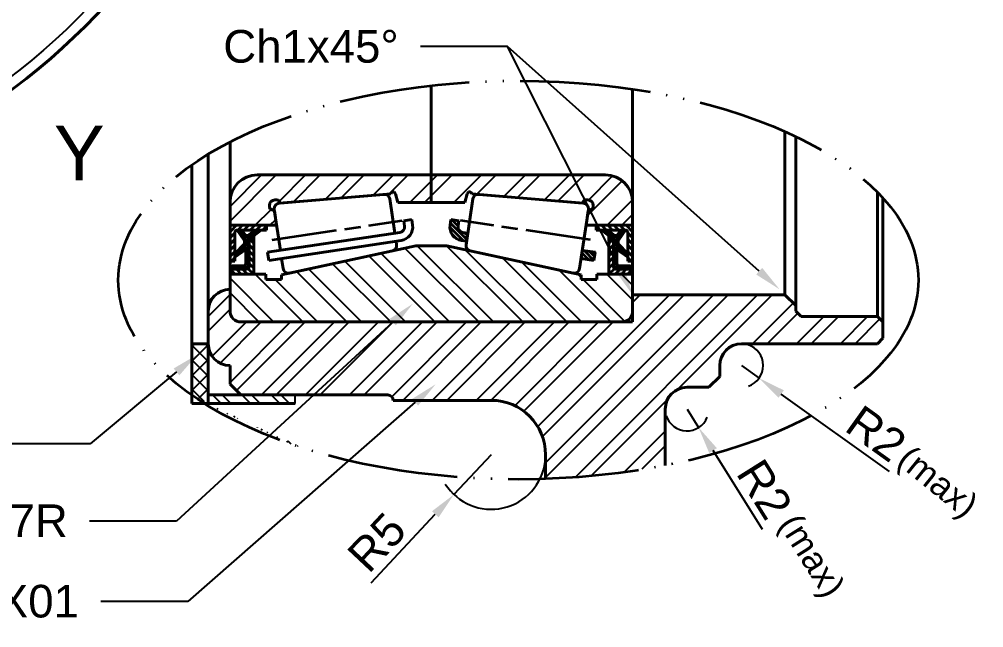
# Model space of a CAD drawing. Header units: millimetres. Extents: x 2471 to 2829, y 1129 to 1382.
# Drawn here: x 2617.5 to 2706.2, y 1185.1 to 1241 of the extents above; entities that cross this region are included whole.
import ezdxf
from ezdxf import colors
from ezdxf.entities.mleader import LeaderData, LeaderLine
from ezdxf.math import Vec2, Vec3

# ---------------------------------------------------------------- set-up
doc = ezdxf.new("R2010")
doc.units = ezdxf.units.MM
for name, pattern in [('ACAD_ISO02W100', [15, 12, -3]), ('ACAD_ISO04W100', [30, 24, -3, 0, -3]), ('ACAD_ISO05W100', [33, 24, -3, 0, -3, 0, -3]), ('AM_ISO08W050x2', [9, 6, -0.75, 1.5, -0.75])]:
    doc.linetypes.add(name, pattern=pattern)
for name, color, linetype, lineweight in [('AM_0', 7, 'Continuous', 40), ('AM_4', 1, 'ACAD_ISO04W100', 25), ('AM_5', 3, 'Continuous', 25), ('AM_7', 4, 'Continuous', 35), ('AM_8', 40, 'ACAD_ISO02W100', 35), ('AM_BOR', 2, 'ACAD_ISO05W100', 35)]:
    doc.layers.add(name, color=color, linetype=linetype, lineweight=lineweight)
doc.styles.get("Standard").update_dxf_attribs({"font": 'arial.ttf'})
doc.dimstyles.new('ISO-25', dxfattribs={"dimtxt": 3, "dimasz": 2.5, "dimexe": 1.25, "dimexo": 0.625, "dimtad": 1, "dimtxsty": 'Standard', "dimcen": 2.5, "dimadec": 0, "dimazin": 0, "dimtfac": 1, "dimtmove": 0, "dimatfit": 3, "dimfxl": 1, "dimarcsym": 0})
pattern_1 = [(225, (3932.813, -1777.3564), (2.0205576, -2.0205576), []), (225, (3931.4658, -1777.3564), (2.0205576, -2.0205576), [])]

# ---------------------------------------------------------------- blocks, each defined once
blk = doc.blocks.new('*D26')
at = {"layer": 'AM_5', "color": 0, "lineweight": -2, "transparency": 16777216}
for p, q in [((2660.892, 1200.976), (2657.469, 1197.331)), ((2649.864, 1189.232), (2655.758, 1195.509))]:
    blk.add_line(p, q, dxfattribs=at)
blk.add_arc((2660.892, 1200.976), 5, 212.47745, 352.83803, dxfattribs=at)
at = {"layer": 'AM_5', "color": 0, "transparency": 16777216}
blk.add_solid([(2655.454, 1195.794), (2656.062, 1195.224), (2657.469, 1197.331)], dxfattribs=at)
at = {"layer": 'Defpoints', "color": 0, "transparency": 16777216}
for p in [(2660.892, 1200.976), (2657.469, 1197.331)]:
    blk.add_point(p, dxfattribs=at)
at = {"layer": 'AM_5', "color": 0, "transparency": 16777216, "insert": (2650.388, 1192.931), "char_height": 3, "attachment_point": 5, "rotation": 46.8014}
blk.add_mtext('R5', dxfattribs=at)
blk = doc.blocks.new('*D27')
at = {"layer": 'AM_5', "color": 0, "lineweight": -2, "transparency": 16777216}
for p, q in [((2678.892, 1205.176), (2679.954, 1203.482)), ((2685.828, 1194.113), (2681.282, 1201.363))]:
    blk.add_line(p, q, dxfattribs=at)
blk.add_arc((2678.892, 1205.176), 2, 197.90493, 337.89409, dxfattribs=at)
at = {"layer": 'AM_5', "color": 0, "transparency": 16777216}
blk.add_solid([(2681.635, 1201.585), (2680.929, 1201.142), (2679.954, 1203.482)], dxfattribs=at)
at = {"layer": 'Defpoints', "color": 0, "transparency": 16777216}
for p in [(2678.892, 1205.176), (2679.954, 1203.482)]:
    blk.add_point(p, dxfattribs=at)
at = {"layer": 'AM_5', "color": 0, "transparency": 16777216, "insert": (2686.025, 1197.811), "char_height": 3, "attachment_point": 5, "rotation": 302.08423}
blk.add_mtext('R2', dxfattribs=at)
blk = doc.blocks.new('*D28')
at = {"layer": 'AM_5', "color": 0, "lineweight": -2, "transparency": 16777216}
for p, q in [((2683.892, 1209.176), (2685.519, 1208.013)), ((2697.51, 1199.435), (2687.552, 1206.558))]:
    blk.add_line(p, q, dxfattribs=at)
blk.add_arc((2683.892, 1209.176), 2, 288.61443, 72.09507, dxfattribs=at)
at = {"layer": 'AM_5', "color": 0, "transparency": 16777216}
blk.add_solid([(2687.795, 1206.897), (2687.31, 1206.219), (2685.519, 1208.013)], dxfattribs=at)
at = {"layer": 'Defpoints', "color": 0, "transparency": 16777216}
for p in [(2683.892, 1209.176), (2685.519, 1208.013)]:
    blk.add_point(p, dxfattribs=at)
at = {"layer": 'AM_5', "color": 0, "transparency": 16777216, "insert": (2696.287, 1202.931), "char_height": 3, "attachment_point": 5, "rotation": 324.42429}
blk.add_mtext('R2', dxfattribs=at)

msp = doc.modelspace()

# ---------------------------------------------------------------- hatches: boundary and pattern name
at = {"layer": 'AM_5'}
h = msp.add_hatch(dxfattribs=at)
h.set_pattern_fill('ANSI32', color=1, scale=0.3, angle=180)
h.set_pattern_definition([(225, (3996.4278, -1854.55), (2.0205576, -2.0205576), []), (225, (3995.0807, -1854.55), (2.0205576, -2.0205576), [])])
edge = h.paths.add_edge_path()
edge.add_line((2698.181, 1256.252), (2698.181, 1255.401))
edge.add_line((2698.181, 1255.401), (2701.681, 1252.951))
edge.add_line((2701.681, 1252.951), (2701.681, 1250.552))
edge.add_line((2701.681, 1250.552), (2702.681, 1249.552))
edge.add_line((2702.681, 1249.552), (2716.181, 1249.552))
edge.add_arc((2716.181, 1249.052), 0.5, 0, 90, ccw=False)
edge.add_line((2716.681, 1249.052), (2725.681, 1249.052))
edge.add_arc((2725.681, 1244.052), 5, 0, 90, ccw=False)
edge.add_line((2730.681, 1244.052), (2730.681, 1241.838))
edge.add_ellipse((2728.179, 1260.1), major_axis=(36.764, 0), ratio=0.497884, start_angle=273.9019, end_angle=291.54662)
edge.add_line((2741.681, 1243.075), (2741.681, 1248.252))
edge.add_arc((2743.681, 1248.252), 2, 90, 180, ccw=False)
edge.add_line((2743.681, 1250.252), (2745.681, 1250.252))
edge.add_line((2745.681, 1250.252), (2746.681, 1251.252))
edge.add_line((2746.681, 1251.252), (2746.681, 1252.252))
edge.add_arc((2748.681, 1252.252), 2, 90, 180, ccw=False)
edge.add_line((2748.681, 1254.252), (2761.181, 1254.252))
edge.add_line((2761.181, 1254.252), (2761.681, 1254.752))
edge.add_line((2761.681, 1254.752), (2761.681, 1256.252))
edge.add_line((2761.681, 1256.252), (2761.181, 1256.752))
edge.add_line((2761.181, 1256.752), (2754.181, 1256.752))
edge.add_line((2754.181, 1256.752), (2753.681, 1257.252))
edge.add_line((2753.681, 1257.252), (2753.681, 1257.752))
edge.add_line((2753.681, 1257.752), (2752.681, 1258.752))
edge.add_line((2752.681, 1258.752), (2739.681, 1258.752))
edge.add_line((2739.681, 1258.752), (2738.681, 1257.752))
edge.add_line((2738.681, 1257.752), (2738.681, 1257.052))
edge.add_arc((2737.881, 1257.052), 0.8, -90, 0, ccw=False)
edge.add_line((2737.881, 1256.252), (2698.181, 1256.252))
h.paths.add_polyline_path([(2735.181, 1225.752), (2734.431, 1226.502), (2733.681, 1225.752), (2732.931, 1226.502), (2732.181, 1225.752), (2731.431, 1226.502), (2730.681, 1225.752), (2730.681, 1223.752), (2731.681, 1222.752), (2740.681, 1222.752), (2741.681, 1223.752), (2741.681, 1226.252), (2741.181, 1225.752), (2740.431, 1226.502), (2739.681, 1225.752), (2738.931, 1226.502), (2738.181, 1225.752), (2737.431, 1226.502), (2736.681, 1225.752), (2735.931, 1226.502)])
edge = h.paths.add_edge_path()
edge.add_ellipse((2728.179, 1260.1), major_axis=(36.764, 0), ratio=0.497884, start_angle=273.9019, end_angle=291.54662, ccw=False)
edge.add_line((2730.681, 1241.838), (2730.681, 1239.752))
edge.add_line((2730.681, 1239.752), (2731.431, 1239.002))
edge.add_line((2731.431, 1239.002), (2732.181, 1239.752))
edge.add_line((2732.181, 1239.752), (2732.931, 1239.002))
edge.add_line((2732.931, 1239.002), (2733.681, 1239.752))
edge.add_line((2733.681, 1239.752), (2734.431, 1239.002))
edge.add_line((2734.431, 1239.002), (2735.181, 1239.752))
edge.add_line((2735.181, 1239.752), (2735.931, 1239.002))
edge.add_line((2735.931, 1239.002), (2736.681, 1239.752))
edge.add_line((2736.681, 1239.752), (2737.431, 1239.002))
edge.add_line((2737.431, 1239.002), (2738.181, 1239.752))
edge.add_line((2738.181, 1239.752), (2738.931, 1239.002))
edge.add_line((2738.931, 1239.002), (2739.681, 1239.752))
edge.add_line((2739.681, 1239.752), (2740.431, 1239.002))
edge.add_line((2740.431, 1239.002), (2741.181, 1239.752))
edge.add_line((2741.181, 1239.752), (2741.681, 1239.252))
edge.add_line((2741.681, 1239.252), (2741.681, 1243.075))
h.paths.add_polyline_path([(2737.881, 1309.252, -0.414214), (2738.681, 1308.452), (2738.681, 1307.752), (2739.681, 1306.752), (2752.681, 1306.752), (2753.681, 1307.752), (2753.681, 1308.252), (2754.181, 1308.752), (2761.181, 1308.752), (2761.681, 1309.252), (2761.681, 1310.752), (2761.181, 1311.252), (2748.681, 1311.252, -0.414214), (2746.681, 1313.252), (2746.681, 1314.252), (2745.681, 1315.252), (2743.681, 1315.252, -0.414214), (2741.681, 1317.252), (2741.681, 1329.752), (2741.181, 1330.252), (2740.681, 1329.752), (2740.181, 1330.252), (2739.681, 1329.752), (2739.181, 1330.252), (2738.681, 1329.752), (2738.181, 1330.252), (2737.681, 1329.752), (2737.181, 1330.252), (2736.681, 1329.752), (2736.181, 1330.252), (2735.681, 1329.752), (2735.181, 1330.252), (2734.681, 1329.752), (2734.181, 1330.252), (2733.681, 1329.752), (2733.181, 1330.252), (2732.681, 1329.752), (2732.181, 1330.252), (2731.681, 1329.752), (2731.181, 1330.252), (2730.681, 1329.752), (2730.681, 1321.452, -0.414214), (2725.681, 1316.452), (2716.681, 1316.452, -0.414214), (2716.181, 1315.952), (2702.681, 1315.952), (2701.681, 1314.952), (2701.681, 1312.552), (2698.181, 1310.102), (2698.181, 1309.252)])
h.paths.add_polyline_path([(2731.681, 1342.752), (2730.681, 1341.752), (2730.681, 1335.752), (2731.181, 1335.252), (2731.681, 1335.752), (2732.181, 1335.252), (2732.681, 1335.752), (2733.181, 1335.252), (2733.681, 1335.752), (2734.181, 1335.252), (2734.681, 1335.752), (2735.181, 1335.252), (2735.681, 1335.752), (2736.181, 1335.252), (2736.681, 1335.752), (2737.181, 1335.252), (2737.681, 1335.752), (2738.181, 1335.252), (2738.681, 1335.752), (2739.181, 1335.252), (2739.681, 1335.752), (2740.181, 1335.252), (2740.681, 1335.752), (2741.181, 1335.252), (2741.681, 1335.752), (2741.681, 1341.752), (2740.681, 1342.752)])
h = msp.add_hatch(dxfattribs=at)
h.set_pattern_fill('ANSI32', color=4, scale=0.3, angle=180)
h.set_pattern_definition(pattern_1)
h.paths.add_polyline_path([(2636.892, 1224.176), (2636.892, 1222.059), (2641.175, 1222.059), (2640.979, 1223.368), (2640.652, 1223.527, -0.287494), (2640.511, 1223.752), (2640.511, 1223.879, -0.411318), (2641.006, 1224.379), (2641.182, 1224.381, -0.261832), (2641.397, 1224.263), (2641.507, 1224.085), (2651.037, 1224.897), (2651.668, 1224.951), (2651.708, 1225.001, -0.534875), (2651.966, 1225.102, -0.213795), (2652.095, 1224.943), (2652.304, 1224.162), (2652.326, 1224.141), (2655.392, 1224.141), (2655.392, 1226.676), (2639.392, 1226.676, 0.414214)])
h.paths.add_polyline_path([(2655.392, 1226.676), (2655.392, 1224.141), (2658.474, 1224.141), (2658.689, 1224.943, -0.205742), (2658.811, 1225.098), (2658.818, 1225.102, -0.534875), (2659.076, 1225.001), (2659.116, 1224.951), (2669.277, 1224.085), (2669.387, 1224.263, -0.261832), (2669.602, 1224.381), (2669.778, 1224.379, -0.411318), (2670.273, 1223.879), (2670.273, 1223.752, -0.287494), (2670.132, 1223.527), (2669.805, 1223.368), (2669.609, 1222.059), (2673.892, 1222.059), (2673.892, 1224.176, 0.414214), (2671.392, 1226.676)])
h = msp.add_hatch(dxfattribs=at)
h.set_pattern_fill('ANSI32', color=4, scale=0.3, angle=90)
h.set_pattern_definition([(135, (3932.813, -1777.3564), (-2.0205576, -2.0205576), []), (135, (3932.813, -1776.0094), (-2.0205576, -2.0205576), [])])
h.paths.add_polyline_path([(2672.892, 1213.176, 0.414214), (2673.892, 1214.176), (2673.892, 1217.58), (2671.892, 1217.58), (2670.616, 1217.58), (2670.616, 1217.064), (2669.149, 1217.064), (2669.149, 1217.515), (2656.814, 1220.177), (2655.392, 1220.177), (2653.97, 1220.177), (2641.635, 1217.515), (2641.635, 1217.064), (2640.168, 1217.064), (2640.168, 1217.58), (2636.892, 1217.58), (2636.892, 1214.176, 0.414214), (2637.892, 1213.176)])
h = msp.add_hatch(dxfattribs=at)
h.set_pattern_fill('ANSI32', color=1, scale=0.3, angle=180)
h.set_pattern_definition(pattern_1)
edge = h.paths.add_edge_path()
edge.add_arc((2637.892, 1214.176), 1, 180, 270, ccw=False)
edge.add_line((2636.892, 1214.176), (2636.892, 1216.176))
edge.add_arc((2636.892, 1214.176), 2, 90, 180)
edge.add_line((2634.892, 1214.176), (2634.892, 1211.176))
edge.add_arc((2636.892, 1211.176), 2, 180, 270)
edge.add_line((2636.892, 1209.176), (2636.892, 1207.476))
edge.add_line((2636.892, 1207.476), (2637.892, 1206.476))
edge.add_line((2637.892, 1206.476), (2651.392, 1206.476))
edge.add_arc((2651.392, 1205.976), 0.5, 0, 90, ccw=False)
edge.add_line((2651.892, 1205.976), (2660.892, 1205.976))
edge.add_arc((2660.892, 1200.976), 5, 0, 90, ccw=False)
edge.add_line((2665.892, 1200.976), (2665.892, 1198.763))
edge.add_ellipse((2663.39, 1217.025), major_axis=(36.764, 0), ratio=0.497884, start_angle=273.9019, end_angle=291.54662)
edge.add_line((2676.892, 1200), (2676.892, 1205.176))
edge.add_arc((2678.892, 1205.176), 2, 90, 180, ccw=False)
edge.add_line((2678.892, 1207.176), (2680.892, 1207.176))
edge.add_line((2680.892, 1207.176), (2681.892, 1208.176))
edge.add_line((2681.892, 1208.176), (2681.892, 1209.176))
edge.add_arc((2683.892, 1209.176), 2, 90, 180, ccw=False)
edge.add_line((2683.892, 1211.176), (2696.392, 1211.176))
edge.add_line((2696.392, 1211.176), (2696.892, 1211.676))
edge.add_line((2696.892, 1211.676), (2696.892, 1213.176))
edge.add_line((2696.892, 1213.176), (2696.392, 1213.676))
edge.add_line((2696.392, 1213.676), (2689.392, 1213.676))
edge.add_line((2689.392, 1213.676), (2688.892, 1214.176))
edge.add_line((2688.892, 1214.176), (2688.892, 1214.676))
edge.add_line((2688.892, 1214.676), (2687.892, 1215.676))
edge.add_line((2687.892, 1215.676), (2673.892, 1215.676))
edge.add_line((2673.892, 1215.676), (2673.892, 1214.176))
edge.add_line((2673.892, 1214.176), (2673.892, 1213.176))
edge.add_line((2673.892, 1213.176), (2637.892, 1213.176))
h = msp.add_hatch(dxfattribs=at)
h.set_pattern_fill('ANSI37', color=1, scale=0.3)
edge = h.paths.add_edge_path()
edge.add_line((2634.892, 1211.176), (2633.392, 1211.176))
edge.add_line((2633.392, 1211.176), (2633.392, 1206.443))
edge.add_ellipse((2663.39, 1217.025), major_axis=(36.764, 0), ratio=0.497884, start_angle=215.31556, end_angle=218.3161)
edge.add_line((2634.546, 1205.676), (2634.892, 1205.676))
edge.add_line((2634.892, 1205.676), (2634.892, 1211.176))
h = msp.add_hatch(dxfattribs=at)
h.set_pattern_fill('ANSI32', color=1, scale=0.2, angle=90)
h.paths.add_polyline_path([(2642.892, 1206.476), (2634.892, 1206.476), (2634.892, 1205.676), (2642.892, 1205.676)])

# ---------------------------------------------------------------- linework, layer by layer
at = {"layer": 'AM_0'}
for p, q in [((2655.392, 1224.141), (2655.392, 1234.89)), ((2673.892, 1213.176), (2673.892, 1234.566)), ((2687.892, 1215.676), (2687.892, 1230.671)), ((2636.892, 1214.176), (2636.892, 1229.712)), ((2688.892, 1214.676), (2688.892, 1230.209)), ((2634.892, 1211.176), (2634.892, 1228.588)), ((2633.392, 1227.606), (2633.392, 1205.676)), ((2633.392, 1227.606), (2633.392, 1211.176)), ((2639.392, 1226.676), (2671.392, 1226.676)), ((2641.507, 1224.085), (2651.668, 1224.951)), ((2651.668, 1224.951), (2651.708, 1225.001)), ((2651.966, 1225.102), (2651.973, 1225.098)), ((2652.095, 1224.943), (2652.31, 1224.141)), ((2658.689, 1224.943), (2658.474, 1224.141)), ((2658.818, 1225.102), (2658.811, 1225.098)), ((2659.116, 1224.951), (2659.076, 1225.001)), ((2669.277, 1224.085), (2659.116, 1224.951)), ((2673.892, 1225.676), (2673.892, 1214.176)), ((2696.392, 1213.676), (2696.392, 1225.09)), ((2641.006, 1224.379), (2641.182, 1224.381)), ((2641.397, 1224.263), (2641.507, 1224.085)), ((2641.411, 1224.077), (2651.037, 1224.897)), ((2651.574, 1224.473), (2652.045, 1221.331)), ((2652.31, 1224.141), (2655.392, 1224.141)), ((2658.474, 1224.141), (2655.392, 1224.141)), ((2659.21, 1224.473), (2658.581, 1220.274)), ((2669.373, 1224.077), (2659.747, 1224.897)), ((2669.387, 1224.263), (2669.277, 1224.085)), ((2669.778, 1224.379), (2669.602, 1224.381)), ((2696.892, 1213.176), (2696.892, 1224.562)), ((2640.511, 1223.752), (2640.511, 1223.879)), ((2640.979, 1223.368), (2640.652, 1223.527)), ((2641.521, 1219.754), (2640.959, 1223.505)), ((2641.175, 1222.059), (2640.979, 1223.368)), ((2669.014, 1218.088), (2669.825, 1223.505)), ((2669.609, 1222.059), (2669.805, 1223.368)), ((2669.805, 1223.368), (2670.132, 1223.527)), ((2670.273, 1223.752), (2670.273, 1223.879)), ((2652.853, 1222.463), (2653.595, 1222.574)), ((2652.927, 1221.968), (2652.853, 1222.463)), ((2653.595, 1222.574), (2653.669, 1222.08)), ((2657.189, 1222.574), (2657.115, 1222.08)), ((2657.931, 1222.463), (2657.189, 1222.574)), ((2657.857, 1221.968), (2657.931, 1222.463)), ((2636.892, 1222.059), (2636.892, 1218.758)), ((2640.238, 1222.059), (2636.892, 1222.059)), ((2641.175, 1222.059), (2636.892, 1222.059)), ((2637.342, 1218.758), (2637.342, 1221.409)), ((2637.542, 1221.609), (2640.238, 1221.609)), ((2637.548, 1221.609), (2638.213, 1220.625)), ((2637.976, 1221.609), (2637.548, 1221.609)), ((2638.342, 1221.102), (2637.976, 1221.609)), ((2639.158, 1221.609), (2638.535, 1221.102)), ((2639.092, 1221.082), (2639.761, 1221.609)), ((2639.761, 1221.609), (2639.158, 1221.609)), ((2640.238, 1221.609), (2640.238, 1222.059)), ((2640.333, 1219.575), (2652.507, 1221.4)), ((2658.739, 1221.331), (2658.277, 1221.4)), ((2669.609, 1222.059), (2673.892, 1222.059)), ((2670.546, 1221.609), (2670.546, 1222.059)), ((2670.546, 1222.059), (2673.892, 1222.059)), ((2673.242, 1221.609), (2670.546, 1221.609)), ((2671.692, 1221.082), (2671.024, 1221.609)), ((2671.024, 1221.609), (2671.627, 1221.609)), ((2671.627, 1221.609), (2672.249, 1221.102)), ((2672.442, 1221.102), (2672.808, 1221.609)), ((2673.236, 1221.609), (2672.572, 1220.625)), ((2672.808, 1221.609), (2673.236, 1221.609)), ((2673.442, 1218.758), (2673.442, 1221.409)), ((2673.892, 1222.059), (2673.892, 1218.758)), ((2638.213, 1220.625), (2638.213, 1220.364)), ((2638.535, 1221.102), (2638.342, 1221.102)), ((2638.642, 1220.733), (2639.092, 1220.733)), ((2638.642, 1218.23), (2638.642, 1220.733)), ((2639.092, 1220.733), (2639.092, 1221.082)), ((2639.092, 1220.733), (2639.092, 1217.78)), ((2652.618, 1220.658), (2640.444, 1218.834)), ((2652.156, 1220.589), (2652.203, 1220.274)), ((2658.166, 1220.658), (2658.628, 1220.589)), ((2658.601, 1220.593), (2658.712, 1221.335)), ((2671.692, 1220.733), (2671.692, 1221.082)), ((2672.142, 1220.733), (2671.692, 1220.733)), ((2671.692, 1220.733), (2671.692, 1217.78)), ((2672.142, 1218.23), (2672.142, 1220.733)), ((2672.249, 1221.102), (2672.442, 1221.102)), ((2672.572, 1220.625), (2672.572, 1220.364)), ((2638.213, 1220.364), (2637.342, 1219.431)), ((2638.342, 1219.829), (2637.342, 1219.14)), ((2638.342, 1218.53), (2638.342, 1219.829)), ((2641.635, 1217.515), (2653.97, 1220.177)), ((2651.814, 1219.711), (2642.37, 1217.673)), ((2653.97, 1220.177), (2655.392, 1220.177)), ((2656.814, 1220.177), (2655.392, 1220.177)), ((2669.149, 1217.515), (2656.814, 1220.177)), ((2658.97, 1219.711), (2668.414, 1217.673)), ((2669.176, 1219.008), (2669.287, 1219.75)), ((2670.452, 1219.575), (2669.263, 1219.754)), ((2672.442, 1218.53), (2672.442, 1219.829)), ((2672.442, 1219.829), (2673.442, 1219.14)), ((2672.572, 1220.364), (2673.442, 1219.431)), ((2636.892, 1218.758), (2637.342, 1218.758)), ((2637.342, 1219.431), (2637.342, 1219.14)), ((2640.444, 1218.834), (2640.333, 1219.575)), ((2641.771, 1218.088), (2641.632, 1219.012)), ((2669.152, 1219.012), (2670.34, 1218.834)), ((2670.34, 1218.834), (2670.452, 1219.575)), ((2673.442, 1219.431), (2673.442, 1219.14)), ((2673.892, 1218.758), (2673.442, 1218.758)), ((2636.892, 1218.03), (2637.09, 1218.33)), ((2636.892, 1218.03), (2638.442, 1218.03)), ((2636.892, 1217.58), (2636.892, 1218.03)), ((2637.09, 1218.33), (2638.142, 1218.33)), ((2673.892, 1218.03), (2672.342, 1218.03)), ((2673.694, 1218.33), (2672.642, 1218.33)), ((2673.892, 1218.03), (2673.694, 1218.33)), ((2673.892, 1217.58), (2673.892, 1218.03)), ((2638.892, 1217.58), (2636.892, 1217.58)), ((2640.168, 1217.58), (2636.892, 1217.58)), ((2640.168, 1217.58), (2640.168, 1217.064)), ((2640.168, 1217.064), (2641.635, 1217.064)), ((2641.635, 1217.064), (2641.635, 1217.515)), ((2669.149, 1217.064), (2669.149, 1217.515)), ((2670.616, 1217.064), (2669.149, 1217.064)), ((2670.616, 1217.58), (2673.892, 1217.58)), ((2670.616, 1217.58), (2670.616, 1217.064)), ((2671.892, 1217.58), (2673.892, 1217.58)), ((2636.892, 1214.176), (2636.892, 1216.176)), ((2687.892, 1215.676), (2673.892, 1215.676)), ((2688.892, 1214.676), (2687.892, 1215.676)), ((2688.892, 1214.176), (2688.892, 1214.676)), ((2689.392, 1213.676), (2688.892, 1214.176)), ((2696.392, 1213.676), (2689.392, 1213.676)), ((2696.892, 1213.176), (2696.392, 1213.676)), ((2637.892, 1213.176), (2673.892, 1213.176)), ((2672.892, 1213.176), (2637.892, 1213.176)), ((2696.892, 1211.676), (2696.892, 1213.176)), ((2696.392, 1211.176), (2696.892, 1211.676)), ((2633.392, 1211.176), (2634.892, 1211.176)), ((2634.892, 1211.176), (2634.892, 1205.676)), ((2696.392, 1211.176), (2683.892, 1211.176)), ((2636.892, 1207.476), (2636.892, 1209.176)), ((2636.892, 1209.176), (2636.892, 1209.176)), ((2681.892, 1208.176), (2681.892, 1209.176)), ((2681.892, 1208.176), (2680.892, 1207.176)), ((2636.892, 1207.476), (2637.892, 1206.476)), ((2642.892, 1206.476), (2634.892, 1206.476)), ((2651.392, 1206.476), (2637.892, 1206.476)), ((2680.892, 1207.176), (2678.892, 1207.176)), ((2633.392, 1205.676), (2642.892, 1205.676)), ((2651.892, 1205.976), (2651.892, 1205.976)), ((2660.892, 1205.976), (2651.892, 1205.976)), ((2676.892, 1200), (2676.892, 1205.176)), ((2665.892, 1198.763), (2665.892, 1200.976))]:
    msp.add_line(p, q, dxfattribs=at)
msp.add_circle((2581.145, 1282.752), 60, dxfattribs=at)
for centre, radius, start, end in [((2639.392, 1224.176), 2.5, 90, 180), ((2671.392, 1224.176), 2.5, 0, 90), ((2651.871, 1224.965), 0.166, 55.10637, 167.67128), ((2651.854, 1224.878), 0.25, 15.00137, 61.50504), ((2658.931, 1224.878), 0.25, 118.49496, 164.99863), ((2658.913, 1224.965), 0.166, 12.32872, 124.89363), ((2641.011, 1223.879), 0.5, 90.56704, 180), ((2641.453, 1223.579), 0.5, 94.86815, 188.52308), ((2641.185, 1224.131), 0.25, 31.87716, 90.56704), ((2651.08, 1224.399), 0.5, 8.52308, 94.86815), ((2659.705, 1224.399), 0.5, 85.13185, 171.47692), ((2669.331, 1223.579), 0.5, 351.47692, 85.13185), ((2669.6, 1224.131), 0.25, 89.43296, 148.12284), ((2669.773, 1223.879), 0.5, 0, 89.43296), ((2640.761, 1223.752), 0.25, 180, 244.15847), ((2670.023, 1223.752), 0.25, 295.84153, 0), ((2637.542, 1221.409), 0.2, 90, 180), ((2652.433, 1221.894), 0.5, 278.52308, 8.52308), ((2652.433, 1221.894), 1.25, 278.52308, 8.52308), ((2658.351, 1221.894), 1.25, 171.47692, 261.47692), ((2658.351, 1221.894), 0.5, 171.47692, 261.47692), ((2673.242, 1221.409), 0.2, 0, 90), ((2651.709, 1220.2), 0.5, 282.17802, 8.52308), ((2659.075, 1220.2), 0.5, 171.47692, 257.82198), ((2638.142, 1218.53), 0.2, 270, 0), ((2638.442, 1218.23), 0.2, 270, 0), ((2642.265, 1218.162), 0.5, 188.52308, 282.17802), ((2668.519, 1218.162), 0.5, 257.82198, 351.47692), ((2672.342, 1218.23), 0.2, 180, 270), ((2672.642, 1218.53), 0.2, 180, 270), ((2638.892, 1217.78), 0.2, 270, 0), ((2671.892, 1217.78), 0.2, 180, 270), ((2636.892, 1214.176), 2, 90, 180), ((2637.892, 1214.176), 1, 180, 270), ((2672.892, 1214.176), 1, 270, 0), ((2636.892, 1211.176), 2, 180, 270), ((2683.892, 1209.176), 2, 90, 180), ((2651.392, 1205.976), 0.5, 0, 90), ((2678.892, 1205.176), 2, 90, 180), ((2660.892, 1200.976), 5, 0, 90)]:
    msp.add_arc(centre, radius, start, end, dxfattribs=at)
at = {"layer": 'AM_4', "ltscale": 0.5}
msp.add_circle((2581.145, 1282.752), 50, dxfattribs=at)
at = {"layer": 'AM_5'}
for p, q in [((2636.892, 1216.176), (2636.892, 1216.176)), ((2692.892, 1213.676), (2692.892, 1213.676)), ((2642.892, 1205.676), (2642.892, 1206.476))]:
    msp.add_line(p, q, dxfattribs=at)
msp.add_circle((2581.145, 1282.752), 59, dxfattribs=at)
at = {"layer": 'AM_7', "linetype": 'AM_ISO08W050x2'}
for p, q in [((2640.755, 1220.705), (2652.723, 1222.499)), ((2670.029, 1220.705), (2658.062, 1222.499))]:
    msp.add_line(p, q, dxfattribs=at)
at = {"layer": 'AM_8'}
for p, q in [((2652.326, 1224.141), (2652.304, 1224.162)), ((2657.142, 1222.261), (2658.628, 1220.775)), ((2657.265, 1222.563), (2657.857, 1221.97)), ((2657.764, 1222.488), (2657.913, 1222.339)), ((2637.488, 1222.059), (2636.892, 1221.464)), ((2636.922, 1222.059), (2636.892, 1222.029)), ((2637.603, 1221.609), (2637.57, 1221.576)), ((2638.053, 1222.059), (2637.603, 1221.609)), ((2637.647, 1221.462), (2638.642, 1220.467)), ((2637.957, 1221.609), (2637.713, 1221.365)), ((2637.854, 1221.609), (2638.294, 1221.169)), ((2638.116, 1221.415), (2637.855, 1221.154)), ((2638.619, 1222.059), (2638.169, 1221.609)), ((2639.371, 1221.609), (2638.213, 1220.451)), ((2639.185, 1222.059), (2638.735, 1221.609)), ((2639.024, 1221.5), (2639.287, 1221.236)), ((2639.268, 1221.609), (2639.485, 1221.392)), ((2639.75, 1222.059), (2639.3, 1221.609)), ((2639.725, 1221.609), (2639.591, 1221.475)), ((2639.621, 1221.609), (2639.683, 1221.548)), ((2640.238, 1221.981), (2639.866, 1221.609)), ((2657.102, 1221.877), (2658.348, 1220.631)), ((2658.454, 1221.373), (2658.684, 1221.144)), ((2670.546, 1221.981), (2670.918, 1221.609)), ((2671.034, 1222.059), (2671.484, 1221.609)), ((2671.06, 1221.609), (2671.194, 1221.475)), ((2671.163, 1221.609), (2671.101, 1221.548)), ((2671.516, 1221.609), (2671.299, 1221.392)), ((2671.413, 1221.609), (2672.572, 1220.451)), ((2671.761, 1221.5), (2671.497, 1221.236)), ((2671.6, 1222.059), (2672.05, 1221.609)), ((2673.137, 1221.462), (2672.142, 1220.467)), ((2672.165, 1222.059), (2672.615, 1221.609)), ((2672.931, 1221.609), (2672.49, 1221.169)), ((2672.668, 1221.415), (2672.929, 1221.154)), ((2672.731, 1222.059), (2673.181, 1221.609)), ((2672.827, 1221.609), (2673.072, 1221.365)), ((2673.181, 1221.609), (2673.214, 1221.576)), ((2673.297, 1222.059), (2673.892, 1221.464)), ((2673.862, 1222.059), (2673.892, 1222.029)), ((2637.342, 1221.348), (2636.892, 1220.898)), ((2637.342, 1220.782), (2636.892, 1220.332)), ((2638.642, 1220.527), (2637.342, 1219.227)), ((2638.265, 1221.21), (2637.998, 1220.943)), ((2638.51, 1221.102), (2638.14, 1220.732)), ((2638.213, 1220.543), (2638.642, 1220.113)), ((2638.361, 1221.102), (2638.73, 1220.733)), ((2638.634, 1221.182), (2639.084, 1220.733)), ((2638.73, 1220.733), (2639.092, 1220.371)), ((2638.829, 1221.341), (2639.092, 1221.078)), ((2639.092, 1220.977), (2638.848, 1220.733)), ((2657.248, 1221.306), (2657.763, 1220.791)), ((2671.956, 1221.341), (2671.692, 1221.078)), ((2671.692, 1220.977), (2671.936, 1220.733)), ((2672.054, 1220.733), (2671.692, 1220.371)), ((2672.15, 1221.182), (2671.701, 1220.733)), ((2672.423, 1221.102), (2672.054, 1220.733)), ((2672.572, 1220.543), (2672.142, 1220.113)), ((2672.142, 1220.527), (2673.442, 1219.227)), ((2672.274, 1221.102), (2672.644, 1220.732)), ((2672.52, 1221.21), (2672.786, 1220.943)), ((2673.442, 1221.348), (2673.892, 1220.898)), ((2673.442, 1220.782), (2673.892, 1220.332)), ((2637.342, 1220.217), (2636.892, 1219.767)), ((2637.342, 1219.651), (2636.892, 1219.201)), ((2637.617, 1219.725), (2637.851, 1219.491)), ((2637.787, 1219.908), (2638.06, 1219.635)), ((2637.958, 1220.091), (2638.27, 1219.779)), ((2638.129, 1220.274), (2638.642, 1219.76)), ((2638.642, 1220.173), (2638.201, 1219.732)), ((2638.642, 1219.82), (2638.342, 1219.52)), ((2638.342, 1219.706), (2638.642, 1219.406)), ((2638.642, 1220.255), (2639.092, 1219.805)), ((2638.642, 1219.689), (2639.092, 1219.239)), ((2669.433, 1219.728), (2670.325, 1218.836)), ((2669.932, 1219.653), (2670.394, 1219.192)), ((2672.142, 1220.255), (2671.692, 1219.805)), ((2672.142, 1219.689), (2671.692, 1219.239)), ((2672.656, 1220.274), (2672.142, 1219.76)), ((2672.142, 1220.173), (2672.584, 1219.732)), ((2672.142, 1219.82), (2672.442, 1219.52)), ((2672.442, 1219.706), (2672.142, 1219.406)), ((2672.826, 1220.091), (2672.515, 1219.779)), ((2672.997, 1219.908), (2672.724, 1219.635)), ((2673.168, 1219.725), (2672.933, 1219.491)), ((2673.442, 1220.217), (2673.892, 1219.767)), ((2673.442, 1219.651), (2673.892, 1219.201)), ((2637.342, 1219.085), (2637.015, 1218.758)), ((2637.342, 1219.292), (2637.432, 1219.202)), ((2637.446, 1219.542), (2637.642, 1219.346)), ((2638.642, 1218.759), (2638.318, 1218.435)), ((2638.642, 1219.466), (2638.342, 1219.166)), ((2638.342, 1219.353), (2638.642, 1219.053)), ((2638.642, 1219.112), (2638.342, 1218.812)), ((2638.342, 1218.999), (2638.642, 1218.699)), ((2638.642, 1219.123), (2639.092, 1218.673)), ((2669.193, 1219.12), (2669.327, 1218.986)), ((2669.248, 1219.489), (2669.826, 1218.911)), ((2670.431, 1219.578), (2670.449, 1219.56)), ((2672.142, 1219.123), (2671.692, 1218.673)), ((2672.142, 1219.466), (2672.442, 1219.166)), ((2672.442, 1219.353), (2672.142, 1219.053)), ((2672.142, 1219.112), (2672.442, 1218.812)), ((2672.442, 1218.999), (2672.142, 1218.699)), ((2672.142, 1218.759), (2672.466, 1218.435)), ((2673.338, 1219.542), (2673.143, 1219.346)), ((2673.442, 1219.292), (2673.352, 1219.202)), ((2673.442, 1219.085), (2673.769, 1218.758)), ((2636.907, 1218.03), (2637.357, 1217.58)), ((2637.153, 1218.33), (2636.969, 1218.146)), ((2637.011, 1218.209), (2637.19, 1218.03)), ((2637.506, 1218.33), (2637.206, 1218.03)), ((2637.244, 1218.33), (2637.544, 1218.03)), ((2637.473, 1218.03), (2637.923, 1217.58)), ((2637.86, 1218.33), (2637.56, 1218.03)), ((2637.597, 1218.33), (2637.897, 1218.03)), ((2638.237, 1218.354), (2637.913, 1218.03)), ((2637.951, 1218.33), (2638.251, 1218.03)), ((2638.039, 1218.03), (2638.489, 1217.58)), ((2638.263, 1218.371), (2638.563, 1218.071)), ((2638.642, 1218.405), (2638.267, 1218.03)), ((2638.342, 1218.646), (2638.642, 1218.346)), ((2638.563, 1218.071), (2639.013, 1217.621)), ((2638.642, 1218.558), (2639.092, 1218.108)), ((2672.142, 1218.558), (2671.692, 1218.108)), ((2672.221, 1218.071), (2671.771, 1217.621)), ((2672.442, 1218.646), (2672.142, 1218.346)), ((2672.142, 1218.405), (2672.517, 1218.03)), ((2672.521, 1218.371), (2672.221, 1218.071)), ((2672.746, 1218.03), (2672.296, 1217.58)), ((2672.833, 1218.33), (2672.533, 1218.03)), ((2672.547, 1218.354), (2672.871, 1218.03)), ((2673.311, 1218.03), (2672.861, 1217.58)), ((2673.187, 1218.33), (2672.887, 1218.03)), ((2672.925, 1218.33), (2673.225, 1218.03)), ((2673.541, 1218.33), (2673.241, 1218.03)), ((2673.278, 1218.33), (2673.578, 1218.03)), ((2673.877, 1218.03), (2673.427, 1217.58)), ((2673.774, 1218.209), (2673.594, 1218.03)), ((2673.632, 1218.33), (2673.815, 1218.146))]:
    msp.add_line(p, q, dxfattribs=at)
at = {"layer": 'AM_BOR', "ltscale": 0.5}
msp.add_ellipse((2663.39, 1217.025), major_axis=(36.764, 0), ratio=0.497884, dxfattribs=at)

# ---------------------------------------------------------------- texts
at = {"layer": 'AM_5', "insert": (2620.709, 1231.196), "char_height": 5, "attachment_point": 1}
msp.add_mtext_dynamic_manual_height_columns('Y', width=12.46166, gutter_width=12.5, heights=[0], dxfattribs=at)
at = {"layer": 'AM_5', "char_height": 2.3, "attachment_point": 1}
for insert, rotation in [((2699.504, 1202.003), 321.01698), ((2689.198, 1195.83), 302.02324)]:
    msp.add_mtext_dynamic_manual_height_columns('(max)', width=18.23779, gutter_width=12.5, heights=[0], dxfattribs=dict(at, insert=insert, rotation=rotation))

# ---------------------------------------------------------------- dimensions: what is measured, and where the dimension line sits
at = {"layer": 'AM_5'}
dim = msp.add_radius_dim(center=(2683.892, 1209.176), mpoint=(2685.519, 1208.013), dimstyle='ISO-25', dxfattribs=at)
dim.commit()
dim.dimension.update_dxf_attribs({"geometry": '*D28', "text_midpoint": (2695.047, 1201.197), "dimtype": 164})
for center, mpoint, picture, middle in [((2678.892, 1205.176), (2679.954, 1203.482), '*D27', (2686.025, 1197.811)), ((2660.892, 1200.976), (2657.469, 1197.331), '*D26', (2650.388, 1192.931))]:
    dim = msp.add_radius_dim(center=center, mpoint=mpoint, dimstyle='ISO-25', dxfattribs=at)
    dim.commit()
    dim.dimension.update_dxf_attribs({"geometry": picture, "text_midpoint": middle})

# ---------------------------------------------------------------- leaders
ml = msp.add_multileader_mtext('Standard', dxfattribs=at)
ml.set_content('Ch1x45%%D', color=256)
ml.set_leader_properties()
ml.build(insert=Vec2(0, 0))
ml.multileader.update_dxf_attribs({"arrow_head_size": 2.5})
ctx = ml.context
ctx.base_point, ctx.char_height, ctx.arrow_head_size, ctx.plane_origin = Vec3(2634.757, 1238.466), 3, 2.5, Vec3(2673.892, 1215.676)
ctx.text_align_type = 2
notes = []
notes.append((ctx, [(0, (1, 1, 0), (2662.391, 1238.466), (-1, 0), 8, [(0, [(2673.892, 1215.676)], 0, [])])]))
ctx.mtext.insert, ctx.mtext.alignment, ctx.mtext.flow_direction = Vec3(2652.391, 1239.992), 3, 5
ml = msp.add_multileader_mtext('Standard', dxfattribs=at)
ml.set_content('', color=256)
ml.set_leader_properties()
ml.build(insert=Vec2(0, 0))
ml.multileader.update_dxf_attribs({"arrow_head_size": 2.5})
ctx = ml.context
ctx.base_point, ctx.char_height, ctx.arrow_head_size, ctx.plane_origin = Vec3(2650.391, 1238.466), 3, 2.5, Vec3(2687.392, 1216.176)
ctx.text_align_type = 2
notes.append((ctx, [(0, (1, 1, 0), (2662.391, 1238.466), (-1, 0), 8, [(0, [(2687.392, 1216.176)], 0, [])])]))
ctx.mtext.insert, ctx.mtext.alignment, ctx.mtext.flow_direction = Vec3(2652.391, 1239.966), 3, 5
ml = msp.add_multileader_mtext('Standard', dxfattribs=at)
ml.set_content('285337R', color=256)
ml.set_leader_properties()
ml.build(insert=Vec2(0, 0))
ml.multileader.update_dxf_attribs({"arrow_head_size": 2.5})
ctx = ml.context
ctx.base_point, ctx.char_height, ctx.arrow_head_size, ctx.plane_origin = Vec3(2603.148, 1194.894), 3, 2.5, Vec3(2653.693, 1214.856)
ctx.text_align_type = 2
notes.append((ctx, [(0, (1, 1, 0), (2631.984, 1194.894), (-1, 0), 8, [(0, [(2653.693, 1214.856)], 0, [])])]))
ctx.mtext.insert, ctx.mtext.alignment, ctx.mtext.flow_direction = Vec3(2621.984, 1196.421), 3, 5
ml = msp.add_multileader_mtext('Standard', dxfattribs=at)
ml.set_content('KCR102X01', color=256)
ml.set_leader_properties()
ml.build(insert=Vec2(0, 0))
ml.multileader.update_dxf_attribs({"arrow_head_size": 2.5})
ctx = ml.context
ctx.base_point, ctx.char_height, ctx.arrow_head_size, ctx.plane_origin = Vec3(2589.81, 1201.987), 3, 2.5, Vec3(2633.896, 1210.186)
ctx.text_align_type = 2
notes.append((ctx, [(0, (1, 1, 0), (2624.031, 1201.987), (-1, 0), 8, [(0, [(2633.896, 1210.186)], 0, [])])]))
ctx.mtext.insert, ctx.mtext.alignment, ctx.mtext.flow_direction = Vec3(2614.031, 1203.512), 3, 5
ml = msp.add_multileader_mtext('Standard', dxfattribs=at)
ml.set_content('KCR17X01', color=256)
ml.set_leader_properties()
ml.build(insert=Vec2(0, 0))
ml.multileader.update_dxf_attribs({"arrow_head_size": 2.5})
ctx = ml.context
ctx.base_point, ctx.char_height, ctx.arrow_head_size, ctx.plane_origin = Vec3(2601.116, 1187.508), 3, 2.5, Vec3(2655.79, 1207.454)
ctx.text_align_type = 2
notes.append((ctx, [(0, (1, 1, 0), (2633.007, 1187.508), (-1, 0), 8, [(0, [(2655.79, 1207.454)], 0, [])])]))
ctx.mtext.insert, ctx.mtext.alignment, ctx.mtext.flow_direction = Vec3(2623.007, 1189.033), 3, 5
for ctx, leaders in notes:
    for number, flags, end, landing, length, lines in leaders:
        leader = LeaderData()
        leader.index, (leader.has_last_leader_line, leader.has_dogleg_vector, leader.attachment_direction) = number, flags
        leader.last_leader_point, leader.dogleg_vector, leader.dogleg_length = Vec3(end), Vec3(landing), length
        for number, points, colour, breaks in lines:
            line = LeaderLine()
            line.index, line.vertices, line.color, line.breaks = number, Vec3.list(points), colors.encode_raw_color(colour), breaks
            leader.lines.append(line)
        ctx.leaders.append(leader)

doc.saveas('drawing.dxf')
